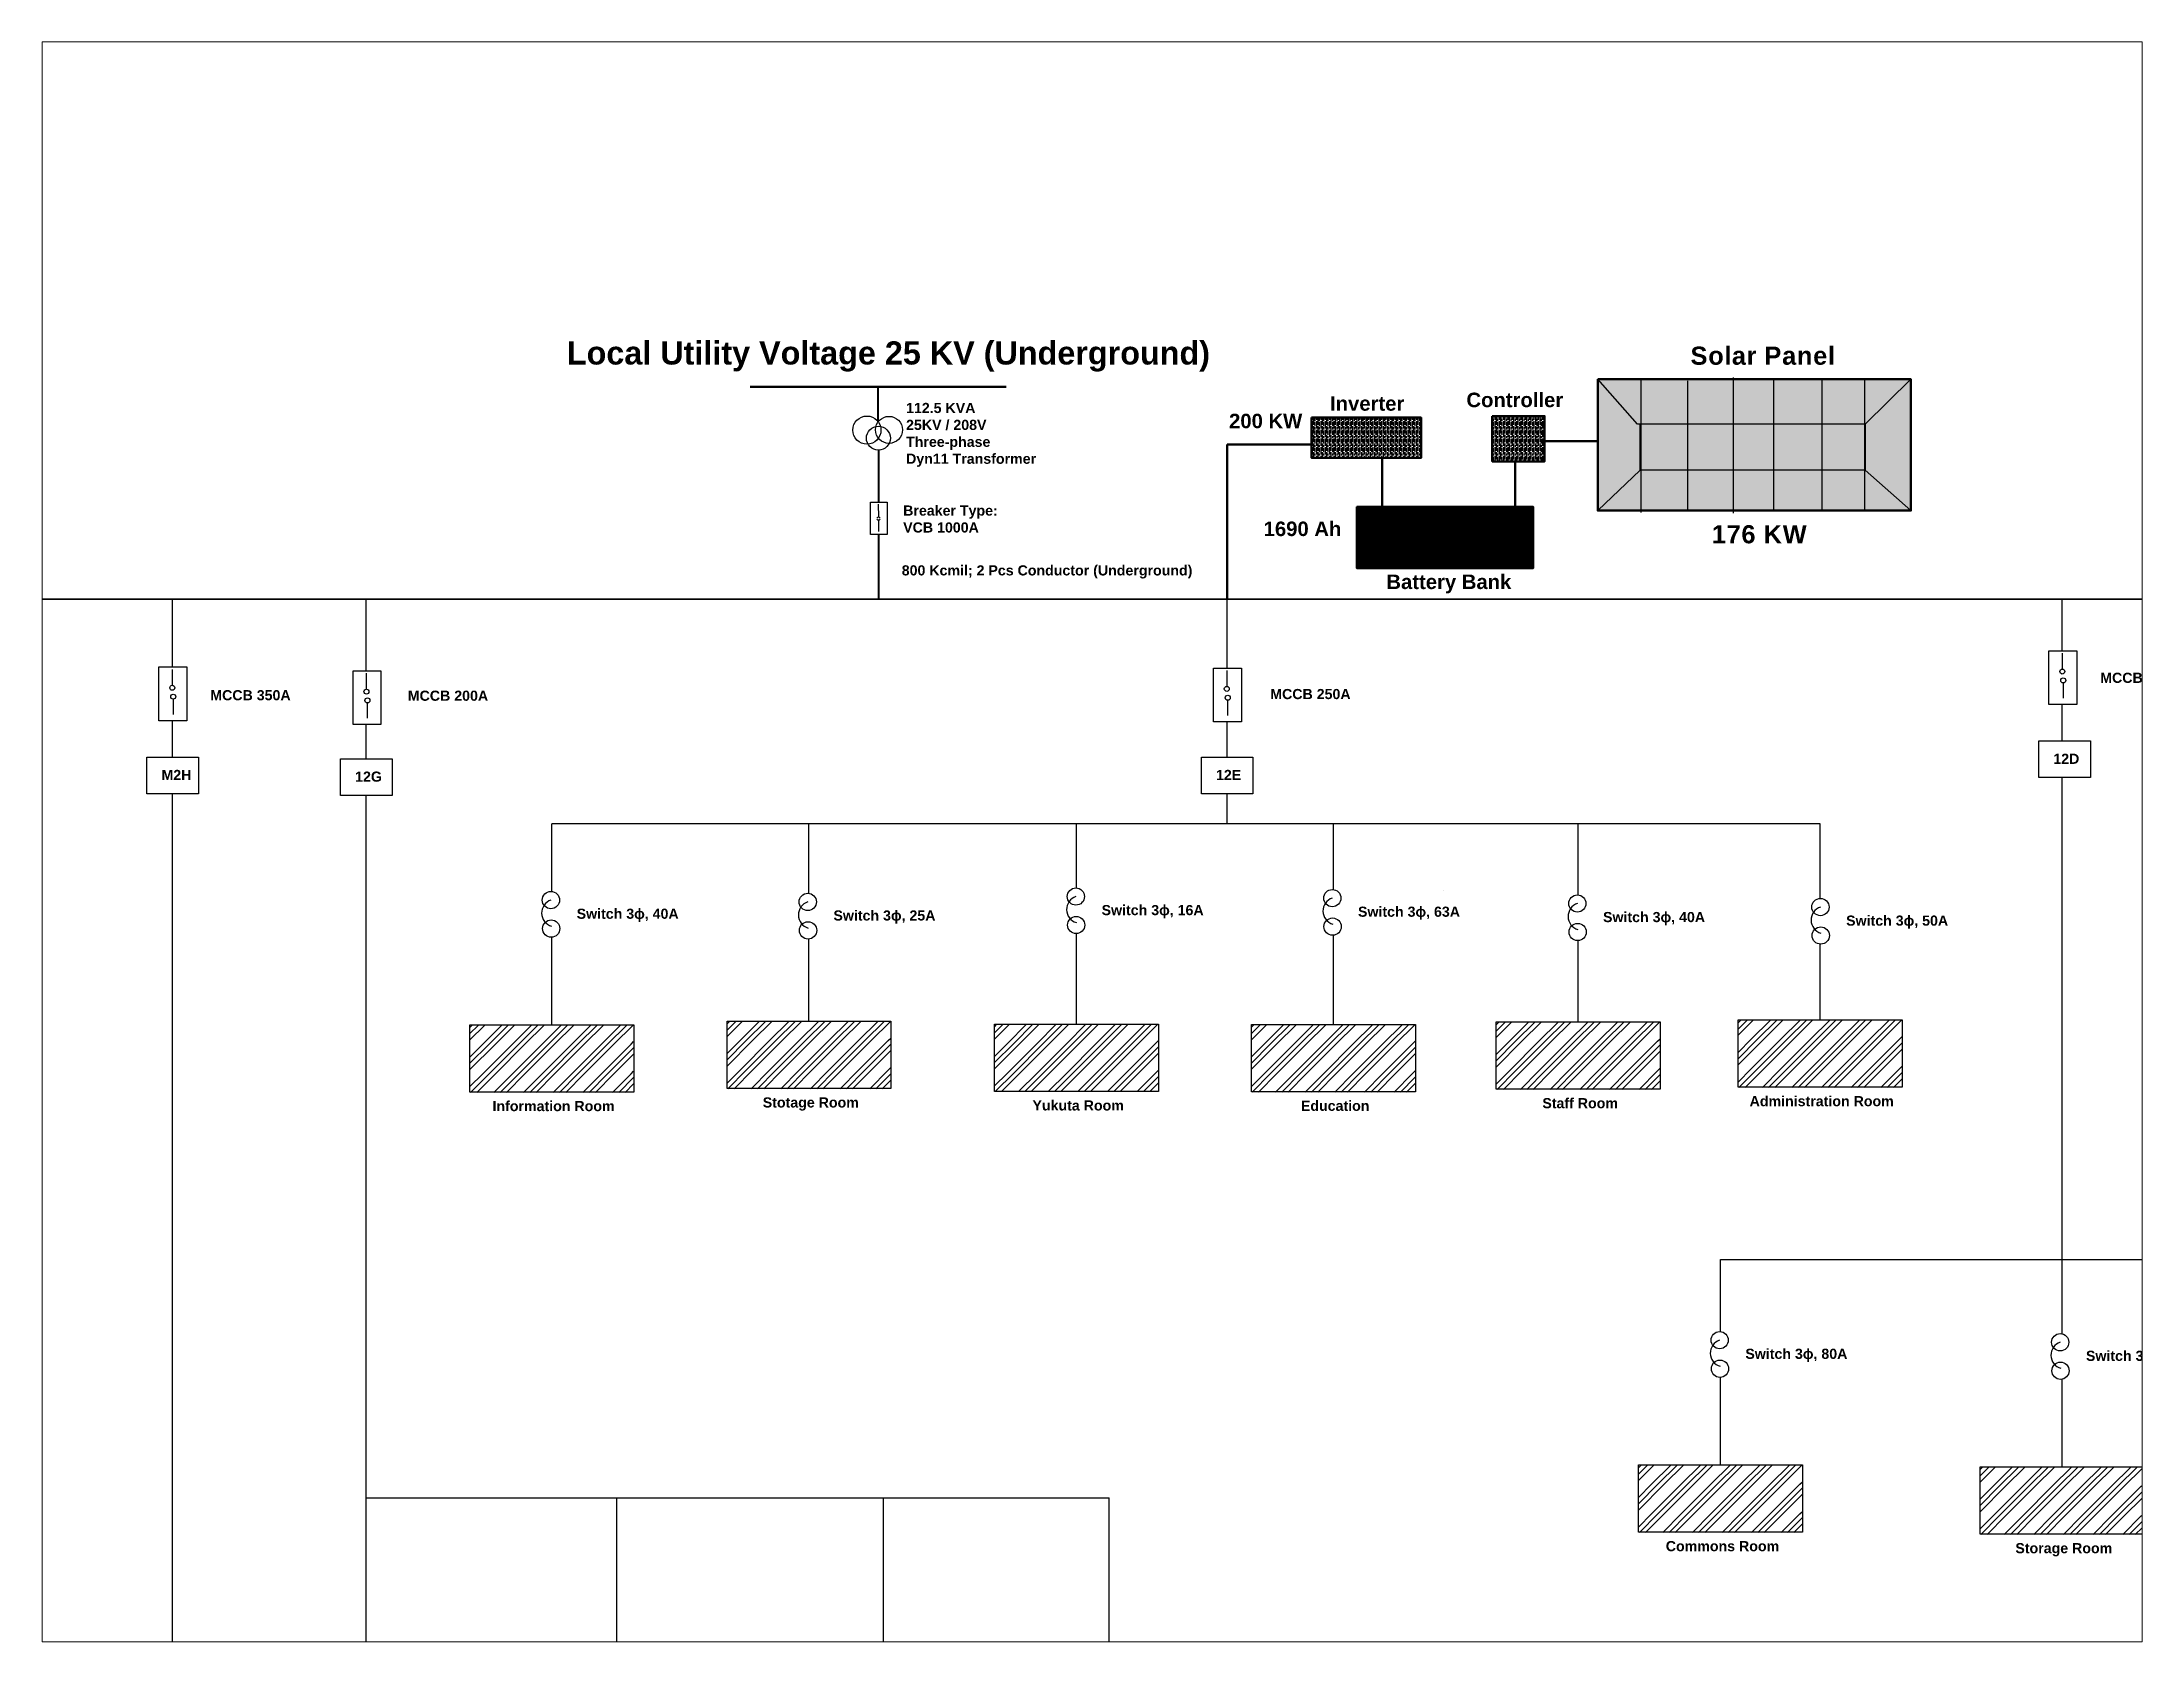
# Paper-space layout 'Layout1' of a CAD drawing. Header units: inches. Extents: x 1.05 to 9.45, y 0.8 to 7.2.
# The model-space entities are those that its viewports show. They can reach past a viewport. Long polylines and large blocks are cut down to what shows.
import ezdxf

# ---------------------------------------------------------------- set-up
doc = ezdxf.new("R2010")
doc.units = ezdxf.units.IN
doc.header["$MEASUREMENT"] = 0
doc.linetypes.add('ACAD_ISO07W100', pattern=[3, 0, -3])
doc.styles.get("Standard").update_dxf_attribs({"font": 'arialbd.ttf'})

msp = doc.modelspace()

# ---------------------------------------------------------------- hatches: boundary and pattern name
at = {"true_color": 0xc7c8ca}
h = msp.add_hatch(dxfattribs=at)
h.set_pattern_fill('ANGLE', color=9)
h.set_pattern_definition([(0, (81.0381, -10.1234), (0, 0.275), [0.2, -0.075]), (90, (81.0381, -10.1234), (-0.275, 2e-17), [0.2, -0.075])])
h.paths.add_polyline_path([(-2359.4, -887.2), (-2415.1, -887.2), (-2415.1, -950.4), (-2359.4, -950.4)])
h.paths.add_polyline_path([(-2293.4, -887.2), (-2359.4, -887.2), (-2359.4, -950.4), (-2293.4, -950.4)])
h.paths.add_polyline_path([(-2233.8, -887.2), (-2293.4, -887.2), (-2293.4, -950.4), (-2233.8, -950.4)])
h.paths.add_polyline_path([(-2170.5, -825.2), (-2233.7, -887.2), (-2233.7, -950.4), (-2170.5, -1006.4)])
h.paths.add_polyline_path([(-2170.5, -825.2), (-2233.8, -825.2), (-2233.8, -887.2), (-2233.7, -887.2)])
h.paths.add_polyline_path([(-2233.8, -825.2), (-2293.4, -825.2), (-2293.4, -887.2), (-2233.8, -887.2)])
h.paths.add_polyline_path([(-2293.4, -825.2), (-2359.4, -825.2), (-2359.4, -887.2), (-2293.4, -887.2)])
h.paths.add_polyline_path([(-2359.4, -825.2), (-2415.1, -825.2), (-2415.1, -887.2), (-2359.4, -887.2)])
h.paths.add_polyline_path([(-2415.1, -825.2), (-2602.4, -825.2), (-2547.5, -887.2), (-2415.1, -887.2)])
h.paths.add_polyline_path([(-2543.9, -887.2), (-2547.5, -887.2), (-2602.4, -825.2), (-2602.4, -1006.4), (-2543.9, -950.4)])
h.paths.add_polyline_path([(-2542.7, -950.4), (-2543.9, -950.4), (-2602.4, -1006.4), (-2542.7, -1006.4)])
h.paths.add_polyline_path([(-2478.3, -950.4), (-2542.7, -950.4), (-2542.7, -1006.4), (-2478.3, -1006.4)])
h.paths.add_polyline_path([(-2415.1, -950.4), (-2478.3, -950.4), (-2478.3, -1006.4), (-2415.1, -1006.4)])
h.paths.add_polyline_path([(-2415.1, -887.2), (-2478.3, -887.2), (-2478.3, -950.4), (-2415.1, -950.4)])
h.paths.add_polyline_path([(-2478.3, -887.2), (-2542.7, -887.2), (-2542.7, -950.4), (-2478.3, -950.4)])
h.paths.add_polyline_path([(-2359.4, -950.4), (-2415.1, -950.4), (-2415.1, -1006.4), (-2359.4, -1006.4)])
h.paths.add_polyline_path([(-2293.4, -950.4), (-2359.4, -950.4), (-2359.4, -1006.4), (-2293.4, -1006.4)])
h.paths.add_polyline_path([(-2233.8, -950.4), (-2293.4, -950.4), (-2293.4, -1006.4), (-2233.8, -1006.4)])
h.paths.add_polyline_path([(-2233.7, -950.4), (-2233.8, -950.4), (-2233.8, -1006.4), (-2170.5, -1006.4)])
h = msp.add_hatch(dxfattribs=at)
h.set_pattern_fill('GOST_WOOD', color=9, style=0)
h.set_pattern_definition([(90, (0, 0), (6, -4e-16), [10, -2]), (90, (2, -2), (6, -4e-16), [6, -1.5, 3, -1.5]), (90, (4, -5), (6, -4e-16), [10, -2])])
h.paths.add_polyline_path([(-2997.1, -878), (-2997.1, -933.8), (-2846, -933.8), (-2846, -878)])
h.paths.add_polyline_path([(-2675.8, -938.6), (-2675.8, -876), (-2748, -876), (-2748, -938.6)])
h = msp.add_hatch(dxfattribs=at)
h.set_pattern_fill('ANSI31', color=9)
h.paths.add_polyline_path([(-2863.1, -1001.4), (-2899.5, -1001.4), (-2899.5, -1085.7), (-2863.1, -1085.7)])
h.paths.add_polyline_path([(-2787.7, -1001.4), (-2825.4, -1001.4), (-2825.4, -1085.7), (-2787.7, -1085.7)])
h.paths.add_polyline_path([(-2737.6, -1001.4), (-2787.7, -1001.4), (-2787.7, -1085.7), (-2737.6, -1085.7)])
h.paths.add_polyline_path([(-2691.3, -1001.4), (-2737.6, -1001.4), (-2737.6, -1085.7), (-2691.3, -1085.7)])
h.paths.add_polyline_path([(-2825.4, -1001.4), (-2863.1, -1001.4), (-2863.1, -1085.7), (-2825.4, -1085.7)])
h.paths.add_polyline_path([(-2899.5, -1001.4), (-2934.9, -1001.4), (-2934.9, -1085.7), (-2899.5, -1085.7)])
h = msp.add_hatch(color=256)
h.set_gradient(color1=(0, 0, 255), color2=(255, 255, 0))
h.paths.add_polyline_path([(-2787.7, -1001.4), (-2825.4, -1001.4), (-2825.4, -1085.7), (-2787.7, -1085.7)])
h.paths.add_polyline_path([(-2825.4, -1001.4), (-2863.1, -1001.4), (-2863.1, -1085.7), (-2825.4, -1085.7)])
h.paths.add_polyline_path([(-2863.1, -1001.4), (-2899.5, -1001.4), (-2899.5, -1085.7), (-2863.1, -1085.7)])
h.paths.add_polyline_path([(-2899.5, -1001.4), (-2934.9, -1001.4), (-2934.9, -1085.7), (-2899.5, -1085.7)])
h.paths.add_polyline_path([(-2737.6, -1001.4), (-2787.7, -1001.4), (-2787.7, -1085.7), (-2737.6, -1085.7)])
h.paths.add_polyline_path([(-2691.3, -1001.4), (-2737.6, -1001.4), (-2737.6, -1085.7), (-2691.3, -1085.7)])
h = msp.add_hatch(dxfattribs=at)
h.set_pattern_fill('GOST_GROUND', color=9, scale=2.891733)
h.set_pattern_definition([(45, (9518.717, 5986.904), (40.895287, 0), [57.83467]), (45, (9527.392, 5986.904), (40.895287, 0), [57.83467]), (45, (9536.067, 5986.904), (40.895287, 0), [57.83467])])
h.paths.add_polyline_path([(-3932.3, -1715.9), (-4158.5, -1715.9), (-4158.5, -1808.8), (-3932.3, -1808.8)])
h = msp.add_hatch(dxfattribs=at)
h.set_pattern_fill('GOST_GROUND', color=9, scale=2.891733)
h.set_pattern_definition([(45, (9873.54, 5991.866), (40.895287, 0), [57.83467]), (45, (9882.216, 5991.866), (40.895287, 0), [57.83467]), (45, (9890.89, 5991.866), (40.895287, 0), [57.83467])])
h.paths.add_polyline_path([(-3577.5, -1710.9), (-3803.7, -1710.9), (-3803.7, -1803.8), (-3577.5, -1803.8)])
h = msp.add_hatch(dxfattribs=at)
h.set_pattern_fill('GOST_GROUND', color=9, scale=2.891733)
h.set_pattern_definition([(45, (10242.328, 5987.83), (40.895287, 0), [57.83467]), (45, (10251.003, 5987.83), (40.895287, 0), [57.83467]), (45, (10259.68, 5987.83), (40.895287, 0), [57.83467])])
h.paths.add_polyline_path([(-3208.7, -1714.9), (-3434.9, -1714.9), (-3434.9, -1807.8), (-3208.7, -1807.8)])
h = msp.add_hatch(dxfattribs=at)
h.set_pattern_fill('GOST_GROUND', color=9, scale=2.891733)
h.set_pattern_definition([(45, (10596.797, 5987.253), (40.895287, 0), [57.83467]), (45, (10605.472, 5987.253), (40.895287, 0), [57.83467]), (45, (10614.147, 5987.253), (40.895287, 0), [57.83467])])
h.paths.add_polyline_path([(-2854.2, -1715.5), (-3080.4, -1715.5), (-3080.4, -1808.4), (-2854.2, -1808.4)])
h = msp.add_hatch(dxfattribs=at)
h.set_pattern_fill('GOST_GROUND', color=9, scale=2.891733)
h.set_pattern_definition([(45, (10934.677, 5990.882), (40.895287, 0), [57.83467]), (45, (10943.352, 5990.882), (40.895287, 0), [57.83467]), (45, (10952.027, 5990.882), (40.895287, 0), [57.83467])])
h.paths.add_polyline_path([(-2516.3, -1711.9), (-2742.5, -1711.9), (-2742.5, -1804.8), (-2516.3, -1804.8)])
h = msp.add_hatch(dxfattribs=at)
h.set_pattern_fill('GOST_GROUND', color=9, scale=2.891733)
h.set_pattern_definition([(45, (11268.307, 5993.722), (40.895287, 0), [57.83467]), (45, (11276.982, 5993.722), (40.895287, 0), [57.83467]), (45, (11285.657, 5993.722), (40.895287, 0), [57.83467])])
h.paths.add_polyline_path([(-2182.7, -1709), (-2408.9, -1709), (-2408.9, -1801.9), (-2182.7, -1801.9)])
h = msp.add_hatch(dxfattribs=at)
h.set_pattern_fill('GOST_GROUND', color=9, scale=2.891733)
h.set_pattern_definition([(45, (11130.96, 5379.9), (40.895287, 0), [57.83467]), (45, (11139.635, 5379.9), (40.895287, 0), [57.83467]), (45, (11148.31, 5379.9), (40.895287, 0), [57.83467])])
h.paths.add_polyline_path([(-2320.1, -2322.9), (-2546.3, -2322.9), (-2546.3, -2415.8), (-2320.1, -2415.8)])
h = msp.add_hatch(dxfattribs=at)
h.set_pattern_fill('GOST_GROUND', color=9, scale=2.891733)
h.set_pattern_definition([(45, (11601.827, 5377.066), (40.895287, 0), [57.83467]), (45, (11610.502, 5377.066), (40.895287, 0), [57.83467]), (45, (11619.177, 5377.066), (40.895287, 0), [57.83467])])
h.paths.add_polyline_path([(-1849.2, -2325.7), (-2075.4, -2325.7), (-2075.4, -2418.6), (-1849.2, -2418.6)])

# ---------------------------------------------------------------- linework, layer by layer
at = {"lineweight": 50}
msp.add_line((-3771.3, -835.7), (-3418.2, -835.7), dxfattribs=at)
at = {"lineweight": 40}
for p, q in [((-3594.7, -884), (-3594.7, -835.7)), ((-3594.6, -906.5), (-3594.6, -906.5)), ((-3594.6, -923), (-3594.6, -994.7)), ((-3594.6, -1039.2), (-3594.6, -1128.7))]:
    msp.add_line(p, q, dxfattribs=at)
for p, q in [((-2547.5, -887.2), (-2602.4, -825.2)), ((-2542.7, -1008.8), (-2542.7, -826.4)), ((-2478.3, -1006.4), (-2478.3, -827.6)), ((-2415.1, -1010), (-2415.1, -822.8)), ((-2359.4, -1007.3), (-2359.4, -825.2)), ((-2293.4, -825.2), (-2293.4, -1006.4)), ((-2233.8, -1006.4), (-2233.8, -825.2)), ((-2233.7, -887.2), (-2170.5, -825.2)), ((-2233.7, -887.2), (-2547.5, -887.2)), ((-2543.9, -950.4), (-2543.9, -887.2)), ((-2233.7, -887.2), (-2233.7, -950.4)), ((-3113.5, -915.1), (-3113.5, -915.1)), ((-2543.9, -950.4), (-2602.4, -1006.4)), ((-2233.7, -950.4), (-2543.9, -950.4)), ((-2233.7, -950.4), (-2170.5, -1006.4)), ((-3594.7, -997.7), (-3594.6, -1015.5)), ((-2934.9, -1000.8), (-2934.9, -1085.7)), ((-2899.5, -1000.8), (-2899.5, -1085.7)), ((-2863.1, -1001.4), (-2863.1, -1085.7)), ((-2825.4, -1001.5), (-2825.4, -1085.7)), ((-2787.7, -1001.8), (-2787.7, -1085.8)), ((-2737.6, -1001.4), (-2737.6, -1085.7)), ((-3594.6, -1019.3), (-3594.6, -1035)), ((-1961.8, -1203.2), (-1961.8, -1224.6)), ((-4568.7, -1225.6), (-4568.7, -1247)), ((-4300.9, -1230.8), (-4300.9, -1252.2)), ((-3114.2, -1227), (-3114.2, -1248.4)), ((-1960.5, -1243.8), (-1960.5, -1265.3)), ((-4567.4, -1266.3), (-4567.4, -1287.7)), ((-4299.6, -1271.5), (-4299.6, -1292.9)), ((-3112.9, -1267.7), (-3112.9, -1289.1)), ((-2815.3, -1530.2), (-2815.3, -1530.2))]:
    msp.add_line(p, q)
at = {"color": 3, "linetype": 'ACAD_ISO07W100', "lineweight": 50}
for p, q in [((-3113.5, -1128.7), (-3113.5, -915.1)), ((-3113.5, -915.1), (-2997.1, -915.1))]:
    msp.add_line(p, q, dxfattribs=at)
at = {"color": 3, "linetype": 'Continuous', "lineweight": 50}
for p, q in [((-2676.6, -910.5), (-2602.4, -910.5)), ((-2899.5, -1001.4), (-2899.5, -933.8)), ((-2716.3, -939.3), (-2716.3, -1001.4))]:
    msp.add_line(p, q, dxfattribs=at)
at = {"lineweight": 35}
msp.add_line((-5806.1, -1128.7), (-1135.4, -1128.7), dxfattribs=at)
at = {"lineweight": 30}
for p, q in [((-4568, -1222), (-4568, -1128.7)), ((-4301, -1227.3), (-4301, -1128.7)), ((-3113.5, -1223.5), (-3113.5, -1128.7)), ((-1962, -1199.6), (-1962, -1128.7)), ((-1962, -1323.9), (-1962, -1273.9)), ((-4568, -1346.3), (-4568, -1296.3)), ((-4301, -1348.6), (-4301, -1301.5)), ((-3113.5, -1346.3), (-3113.5, -1297.8)), ((-1962, -2141.9), (-1962, -1374.6)), ((-4568, -3246.2), (-4568, -1396.9)), ((-4301, -2658.4), (-4301, -1399.2)), ((-3113.5, -1438.2), (-3113.5, -1396.9)), ((-2295.5, -1438.2), (-4045.1, -1438.2)), ((-4045.1, -1531.8), (-4045.1, -1438.2)), ((-3690.3, -1534.4), (-3690.3, -1438.2)), ((-3321.5, -1526.9), (-3321.5, -1438.2)), ((-2967, -1529.1), (-2967, -1438.2)), ((-2629.2, -1536.5), (-2629.2, -1438.2)), ((-2295.5, -1541.3), (-2295.5, -1438.2)), ((-3321.5, -1714.8), (-3321.5, -1589.9)), ((-2967, -1715.4), (-2967, -1592)), ((-4045.1, -1715.7), (-4045.1, -1594.8)), ((-3690.3, -1710.7), (-3690.3, -1597.2)), ((-2629.2, -1711.7), (-2629.2, -1599.4)), ((-2295.5, -1708.9), (-2295.5, -1604.3)), ((-2432.9, -2039.3), (-1513.8, -2039.3)), ((-2432.9, -2138.9), (-2432.9, -2039.3)), ((-2432.9, -2322.7), (-2432.9, -2201.8)), ((-1962, -2325.5), (-1962, -2204.5)), ((-4301, -2368.3), (-3276.3, -2368.3)), ((-3955.2, -2662.3), (-3955.2, -2368.3)), ((-3587.7, -2662.3), (-3587.7, -2368.3)), ((-3276.3, -2662.5), (-3276.3, -2368.3))]:
    msp.add_line(p, q, dxfattribs=at)
at = {"lineweight": 50}
for points in [[(-2602.4, -825.2), (-2170.5, -825.2), (-2170.5, -1006.4), (-2602.4, -1006.4)], [(-2997.1, -878), (-2846, -878), (-2846, -933.8), (-2997.1, -933.8)], [(-2748, -876), (-2675.8, -876), (-2675.8, -938.6), (-2748, -938.6)], [(-2934.9, -1001.4), (-2691.3, -1001.4), (-2691.3, -1085.7), (-2934.9, -1085.7)]]:
    msp.add_lwpolyline(points, close=True, dxfattribs=at)
for points in [[(-3605.4, -994.7), (-3582.4, -994.7), (-3582.4, -1039.2), (-3605.4, -1039.2)], [(-1980, -1199.6), (-1941.6, -1199.6), (-1941.6, -1273.9), (-1980, -1273.9)], [(-4586.9, -1222), (-4548.5, -1222), (-4548.5, -1296.3), (-4586.9, -1296.3)], [(-4319.1, -1227.3), (-4280.7, -1227.3), (-4280.7, -1301.5), (-4319.1, -1301.5)], [(-3132.4, -1223.5), (-3093.9, -1223.5), (-3093.9, -1297.8), (-3132.4, -1297.8)], [(-1994.1, -1323.9), (-1922.9, -1323.9), (-1922.9, -1374.6), (-1994.1, -1374.6)], [(-4603.6, -1346.3), (-4532.3, -1346.3), (-4532.3, -1396.9), (-4603.6, -1396.9)], [(-4336.5, -1348.6), (-4265.2, -1348.6), (-4265.2, -1399.2), (-4336.5, -1399.2)], [(-3149.1, -1346.3), (-3077.9, -1346.3), (-3077.9, -1396.9), (-3149.1, -1396.9)], [(-2408.6, -1708.9), (-2182.4, -1708.9), (-2182.4, -1801.8), (-2408.6, -1801.8)], [(-4158.2, -1715.7), (-3932, -1715.7), (-3932, -1808.6), (-4158.2, -1808.6)], [(-3803.4, -1710.7), (-3577.2, -1710.7), (-3577.2, -1803.6), (-3803.4, -1803.6)], [(-3434.6, -1714.8), (-3208.4, -1714.8), (-3208.4, -1807.7), (-3434.6, -1807.7)], [(-3080.1, -1715.4), (-2853.9, -1715.4), (-2853.9, -1808.3), (-3080.1, -1808.3)], [(-2742.3, -1711.7), (-2516.1, -1711.7), (-2516.1, -1804.6), (-2742.3, -1804.6)], [(-2546, -2322.7), (-2319.8, -2322.7), (-2319.8, -2415.6), (-2546, -2415.6)], [(-2075.1, -2325.5), (-1848.9, -2325.5), (-1848.9, -2418.4), (-2075.1, -2418.4)]]:
    msp.add_lwpolyline(points, close=True)
for centre, radius in [((-3610.4, -895.3), 19.4), ((-3594.6, -906.5), 16.5), ((-3580, -895), 18.6), ((-1961.6, -1228.4), 3.44), ((-1960.3, -1240.6), 3.44), ((-4568.5, -1250.8), 3.44), ((-4567.2, -1263), 3.44), ((-4300.7, -1256.1), 3.44), ((-4299.4, -1268.2), 3.44), ((-3114, -1252.3), 3.44), ((-3112.7, -1264.5), 3.44), ((-4046.3, -1543.6), 11.9), ((-3692, -1546.1), 11.9), ((-3322.2, -1538.7), 11.9), ((-2968.5, -1540.9), 11.9), ((-2630.5, -1548.3), 11.9), ((-2295.2, -1553.2), 11.9), ((-4045.9, -1582.9), 11.9), ((-3691.6, -1585.4), 11.9), ((-3321.8, -1578), 11.9), ((-2968.1, -1580.2), 11.9), ((-2630.1, -1587.6), 11.9), ((-2294.8, -1592.5), 11.9), ((-2434.2, -2150.6), 11.9), ((-1964.5, -2153.5), 11.9), ((-2433.8, -2190), 11.9), ((-1964.1, -2192.8), 11.9)]:
    msp.add_circle(centre, radius)
for centre, radius, start, end in [((-3594.6, -1017.9), 2.44, 21.048, 157.3628), ((-3594.5, -1016.4), 2.94, 213.8852, 324.6283), ((-4040.2, -1561.5), 18.9, 108.6696, 253.4394), ((-3686, -1564), 18.9, 108.6696, 253.4394), ((-3316.1, -1556.6), 18.9, 108.6696, 253.4394), ((-2962.5, -1558.7), 18.9, 108.6696, 253.4394), ((-2624.4, -1566.1), 18.9, 108.6696, 253.4394), ((-2289.2, -1571.1), 18.9, 108.6696, 253.4394), ((-2428.2, -2168.5), 18.9, 108.6696, 253.4394), ((-1958.4, -2171.3), 18.9, 108.6696, 253.4394)]:
    msp.add_arc(centre, radius, start, end)

# ---------------------------------------------------------------- texts
msp.add_text('Local Utility Voltage 25 KV (Underground)', height=31.929).set_placement((-4024.3, -804.9))
at = {"attachment_point": 1}
for s, width, heights, insert, char_height in [('\\A1;\\pxi-3,l3,t13,22,22.062;{\\T1.05;Solar Panel}', 234.167, [32.8], (-2474.4, -780.2), 25), ('{\\H2.2062x;I\\H1x;nverter}', 112.923, [0], (-2971.6, -848.6), 9.065), ('200 KW', 197.807, [25.9], (-3110.9, -872.8), 20), ('1690 Ah', 197.807, [25.9], (-3063.2, -1021.5), 20), ('\\A1;\\pxi-3,l3,t13,22,22.062;{\\T1.05;176 KW}', 234.167, [32.8], (-2445, -1026.5), 25), ('Battery Bank', 197.807, [25.9], (-2893.9, -1094.6), 20), ('MCCB 200A', 114.192, [16.5], (-1909.3, -1230), 14), ('MCCB 350A', 114.192, [16.5], (-4516.1, -1254), 14), ('MCCB 200A', 114.192, [16.5], (-4243.7, -1254.7), 14), ('MCCB 250A', 114.192, [16.5], (-3054.1, -1252.4), 14), ('12D', 40.822, [14.6], (-1974, -1341.7), 14), ('M2H', 40.822, [14.6], (-4583.4, -1364), 14), ('12G', 40.822, [14.6], (-4316.3, -1366.3), 14), ('12E', 40.822, [14.6], (-3128.9, -1364), 14), ('Switch 3ϕ, 40A', 160.534, [16.8], (-4010.8, -1555.4), 14), ('Switch 3ϕ, 25A', 160.534, [16.8], (-3656.6, -1557.8), 14), ('Switch 3ϕ, 16A', 160.534, [16.8], (-3286.7, -1550.4), 14), ('Switch 3ϕ, 63A', 160.534, [16.8], (-2933.1, -1552.6), 14), ('Switch 3ϕ, 40A', 160.534, [16.8], (-2595.1, -1560), 14), ('Switch 3ϕ, 50A', 160.534, [16.8], (-2259.8, -1564.9), 14), ('\\pxqc;Information Room', 186.514, [19.3], (-4135.9, -1820.7), 14), ('\\pxqc;Stotage Room', 186.514, [19.3], (-3781.1, -1815.7), 14), ('\\pxqc;Yukuta Room', 186.514, [19.3], (-3412.3, -1819.8), 14), ('\\pxqc;Education', 186.514, [19.3], (-3057.8, -1820.3), 14), ('\\pxqc;Staff Room', 186.514, [19.3], (-2719.9, -1816.7), 14), ('\\pxqc;Administration Room', 224.019, [14.6], (-2405.5, -1813.9), 14), ('Switch 3ϕ, 80A', 160.534, [16.8], (-2398.8, -2162.4), 14), ('Switch 3ϕ, 40A', 160.534, [16.8], (-1929, -2165.2), 14), ('\\pxqc;Commons Room', 186.514, [19.3], (-2523.6, -2427.7), 14), ('\\pxqc;Storage Room', 186.514, [19.3], (-2052.8, -2430.5), 14)]:
    msp.add_mtext_dynamic_manual_height_columns(s, width=width, gutter_width=45.3, heights=heights, dxfattribs=dict(at, insert=insert, char_height=char_height))
at = {"char_height": 14, "attachment_point": 1}
for s, insert, width in [('112.5 KVA\\P25KV / 208V\\PThree-phase\\PDyn11 Transformer', (-3556.4, -857.8), 186.77), ('Breaker Type: \\PVCB 1000A', (-3560.4, -999.3), 133.736), ('\\pxt20;800 Kcmil; 2 Pcs Conductor (Underground)', (-3562.4, -1081.8), 406.741)]:
    msp.add_mtext(s, dxfattribs=dict(at, insert=insert, width=width))
at = {"insert": (-2783.5, -843.7), "char_height": 20, "attachment_point": 1}
msp.add_mtext('Controller', dxfattribs=at)

psp = doc.layouts.get("Layout1")

# ---------------------------------------------------------------- viewports
at = {"layer": '0'}
psp.add_viewport(center=(5.25, 4), size=(8.4, 6.4), view_center_point=(-3299.9566, -1463.4786), view_height=2206.886766, dxfattribs=at)

doc.saveas('drawing.dxf')
